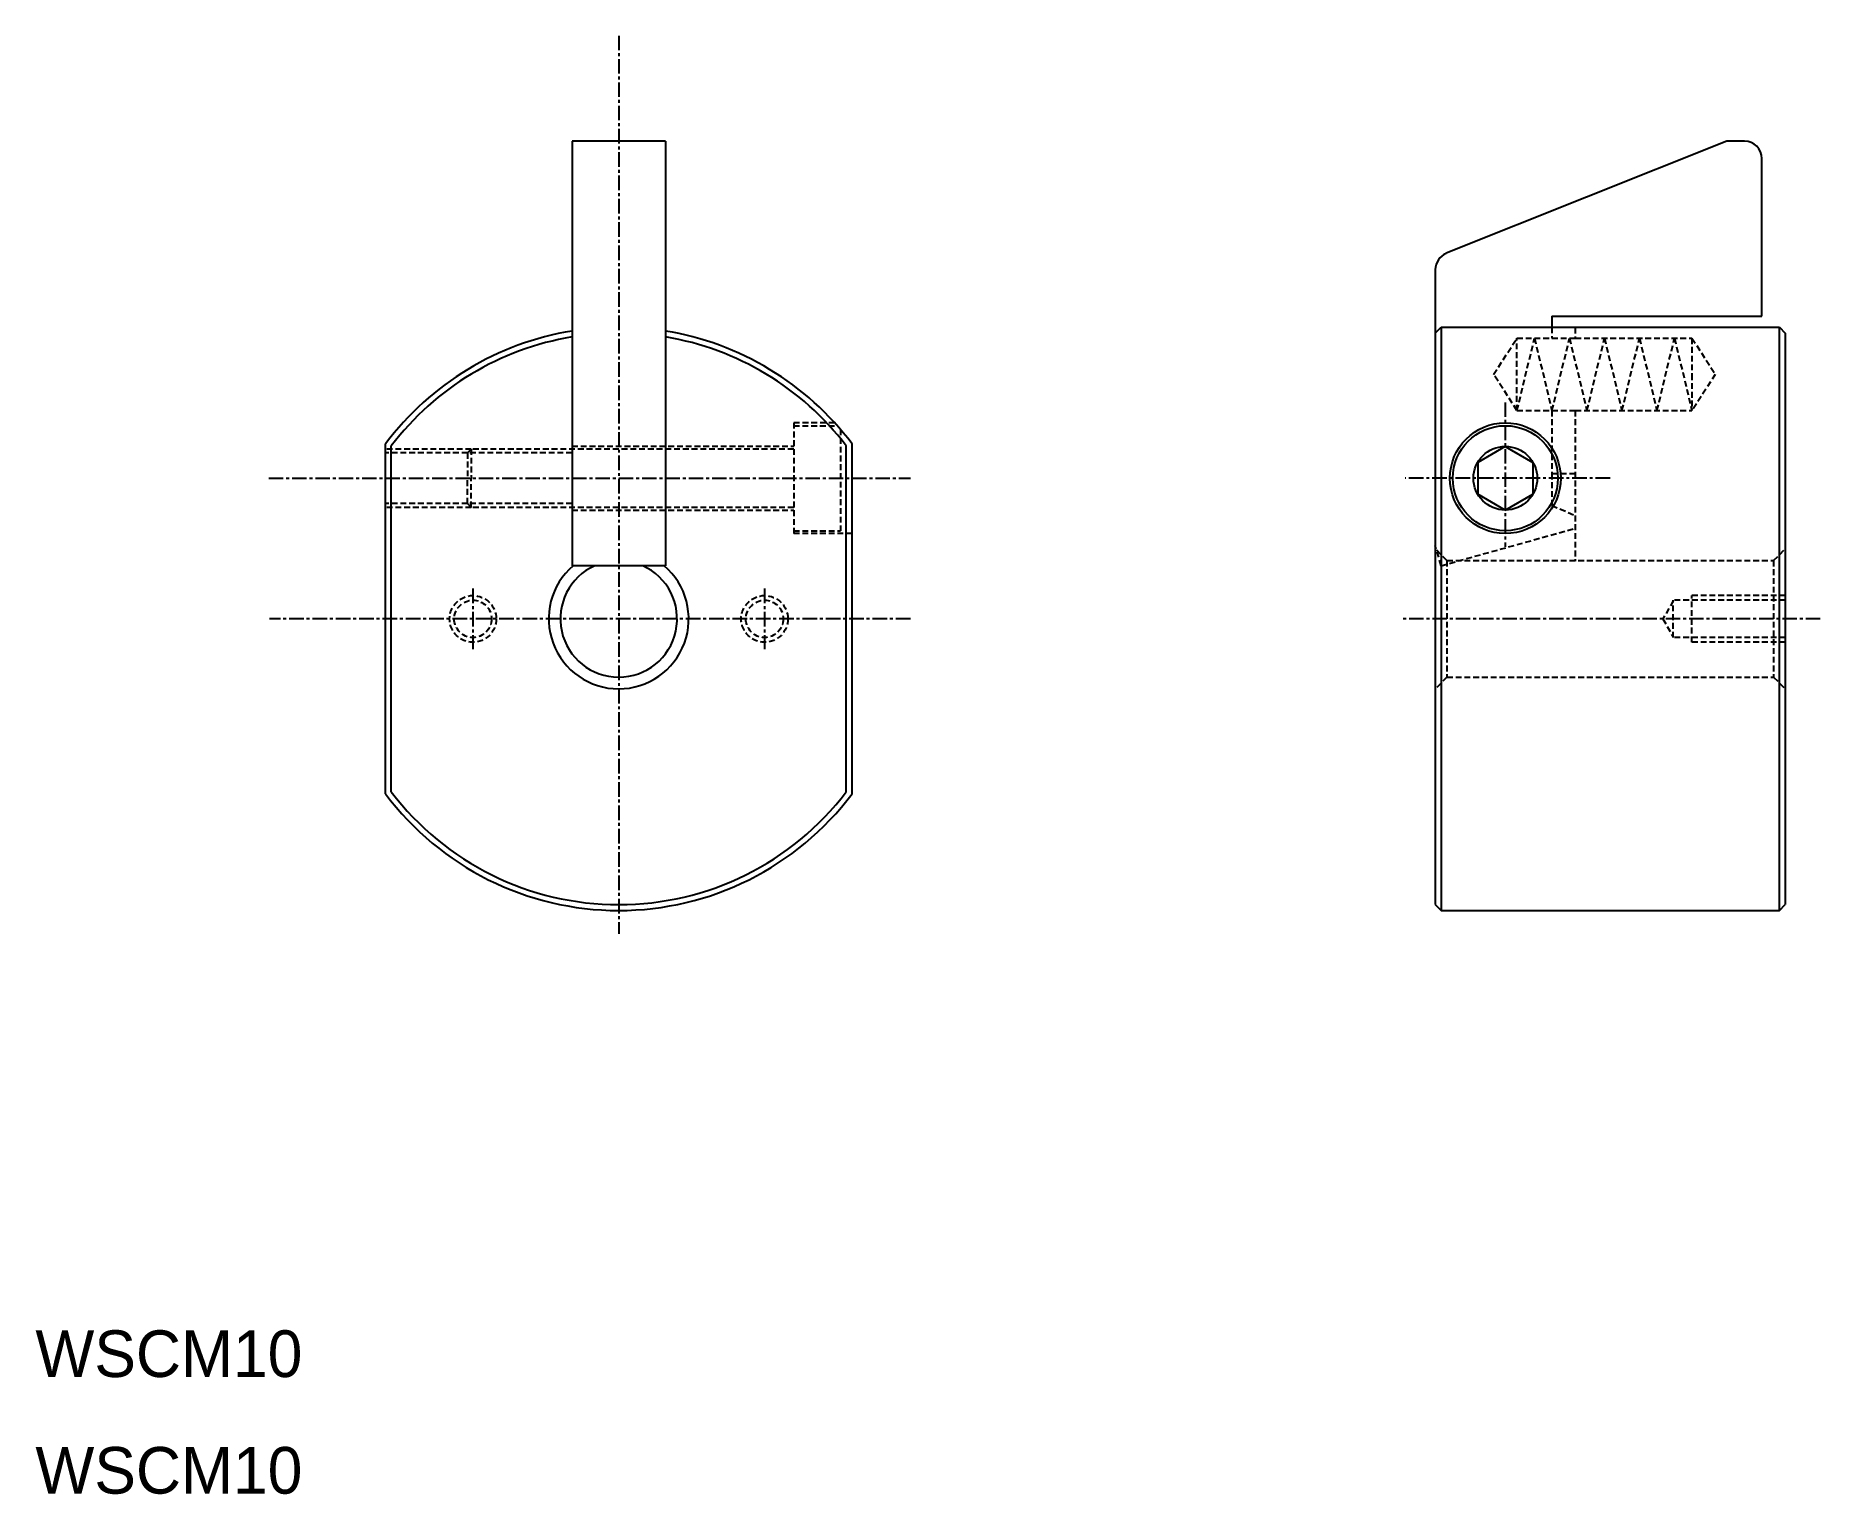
# Model space of a CAD drawing. Extents: x 10 to 163, y 10 to 135.
import ezdxf

# ---------------------------------------------------------------- set-up
doc = ezdxf.new("R2010")
doc.units = 0
doc.linetypes.add('CENTER', pattern=[2, 1.25, -0.25, 0.25, -0.25])
doc.linetypes.add('DASHED', pattern=[0.75, 0.5, -0.25])
doc.layers.get('0').update_dxf_attribs({"linetype": 'CONTINUOUS'})
doc.layers.add('CENTER', color=1, linetype='CENTER')

msp = doc.modelspace()

# ---------------------------------------------------------------- linework, layer by layer
at = {"color": 7, "linetype": 'CONTINUOUS'}
for p, q in [((64, 125.96), (56, 125.96)), ((56, 125.96), (56, 89.56)), ((64, 125.96), (64, 89.56)), ((155, 125.96), (130.94, 116.34)), ((156.5, 125.96), (155, 125.96)), ((158, 110.96), (158, 124.46)), ((130, 114.94), (130, 109.5)), ((140, 110.96), (158, 110.96)), ((140, 110.96), (140, 110)), ((130, 109.5), (130.5, 110)), ((130, 109.5), (130, 60.5)), ((130.5, 110), (140, 110)), ((130.5, 110), (130.5, 60)), ((140, 110), (159.5, 110)), ((159.5, 110), (160, 109.5)), ((159.5, 60), (159.5, 110)), ((160, 109.5), (160, 60.5)), ((40, 70), (40, 100)), ((40.5, 70.17), (40.5, 99.83)), ((79.5, 70.17), (79.5, 99.83)), ((80, 70), (80, 100)), ((136, 99.79), (133.64, 98.42)), ((136, 99.79), (138.36, 98.42)), ((133.64, 98.42), (133.64, 95.7)), ((138.36, 98.42), (138.36, 95.7)), ((136, 94.33), (133.64, 95.7)), ((136, 94.33), (138.36, 95.7)), ((64, 89.56), (56, 89.56)), ((130, 60.5), (130.5, 60)), ((130.5, 60), (159.5, 60)), ((159.5, 60), (160, 60.5))]:
    msp.add_line(p, q, dxfattribs=at)
at = {"color": 3, "linetype": 'DASHED'}
for p, q in [((135, 105.96), (137, 109.06)), ((137, 102.86), (138.5, 109.06)), ((137, 102.86), (137, 109.06)), ((137, 109.06), (140, 109.06)), ((138.5, 109.06), (140, 102.86)), ((140, 110), (140, 109.06)), ((140, 102.86), (141.5, 109.06)), ((140, 109.06), (142, 109.06)), ((141.5, 109.06), (143, 102.86)), ((142, 109.96), (142, 109.06)), ((142, 109.06), (152, 109.06)), ((143, 102.86), (144.5, 109.06)), ((144.5, 109.06), (146, 102.86)), ((146, 102.86), (147.5, 109.06)), ((147.5, 109.06), (149, 102.86)), ((149, 102.86), (150.5, 109.06)), ((150.5, 109.06), (152, 102.86)), ((152, 109.06), (154, 105.96)), ((152, 109.06), (152, 105.96)), ((137, 102.86), (135, 105.96)), ((154, 105.96), (152, 102.86)), ((152, 105.96), (152, 102.86)), ((137, 102.86), (140, 102.86)), ((140, 102.86), (140, 97.46)), ((140, 102.86), (142, 102.86)), ((142, 102.86), (152, 102.86)), ((142, 102.86), (142, 89.96)), ((75, 101.81), (75, 92.31)), ((78.51, 101.81), (75, 101.81)), ((75, 101.56), (78.73, 101.56)), ((79, 101.25), (79, 92.56)), ((47.36, 99.56), (40, 99.56)), ((47.36, 99.56), (47.04, 99.23)), ((75, 99.56), (47.36, 99.56)), ((47.36, 99.56), (47.36, 97.06)), ((56, 99.81), (75, 99.81)), ((47.04, 99.23), (40, 99.23)), ((56, 99.23), (47.04, 99.23)), ((47.04, 99.23), (47.04, 97.06)), ((47.04, 94.89), (47.04, 97.06)), ((47.36, 94.56), (47.36, 97.06)), ((140, 97.46), (140, 94.73)), ((140, 97.46), (142, 97.46)), ((47.04, 94.89), (40, 94.89)), ((56, 94.89), (47.04, 94.89)), ((47.36, 94.56), (47.04, 94.89)), ((47.36, 94.56), (40, 94.56)), ((75, 94.56), (47.36, 94.56)), ((56, 94.31), (75, 94.31)), ((140, 94.73), (142, 93.85)), ((75, 92.56), (79, 92.56)), ((80, 92.31), (75, 92.31)), ((130.5, 89.56), (142, 92.76)), ((130.5, 89.56), (130, 91.29)), ((131, 90), (130, 91)), ((159, 90), (160, 91)), ((131, 90), (159, 90)), ((131, 90), (131, 80)), ((159, 90), (159, 80)), ((150.4, 86.55), (149.51, 85)), ((160, 86.6), (150.4, 86.6)), ((160, 86.6), (150.4, 86.6)), ((150.4, 83.4), (150.4, 86.6)), ((160, 87), (152, 87)), ((160, 87), (152, 87)), ((152, 83), (152, 87)), ((149.51, 85), (150.4, 83.45)), ((160, 83.4), (150.4, 83.4)), ((160, 83), (152, 83)), ((131, 80), (130, 79)), ((131, 80), (159, 80)), ((159, 80), (160, 79))]:
    msp.add_line(p, q, dxfattribs=at)
at = {"color": 7, "linetype": 'CONTINUOUS'}
for radius in [4.75, 4.5, 2.73]:
    msp.add_circle((136, 97.06), radius, dxfattribs=at)
at = {"color": 3, "linetype": 'DASHED'}
for centre, radius in [((47.5, 85), 2), ((47.5, 85), 1.6), ((72.5, 85), 2), ((72.5, 85), 1.6)]:
    msp.add_circle(centre, radius, dxfattribs=at)
at = {"color": 7, "linetype": 'CONTINUOUS'}
for centre, radius, start, end in [((156.5, 124.46), 1.5, 0, 90), ((131.5, 114.94), 1.5, 111.8014, 180), ((60, 85), 25, 99.2069, 143.1301), ((60, 85), 24.5, 99.3965, 142.7421), ((60, 85), 25, 36.8699, 80.7931), ((60, 85), 24.5, 37.2579, 80.6035), ((60, 85), 6, 130.5604, 49.4396), ((60, 85), 5, 114.2635, 65.7365), ((60, 85), 25, 216.8699, 323.1301), ((60, 85), 24.5, 217.2579, 322.7421)]:
    msp.add_arc(centre, radius, start, end, dxfattribs=at)
at = {"layer": 'CENTER', "color": 1, "linetype": 'CENTER'}
for p, q in [((60, 135), (60, 58)), ((136, 103.56), (136, 91.17)), ((30, 97.06), (85, 97.06)), ((144.98, 97.06), (127.42, 97.06)), ((47.5, 87.59), (47.5, 82.41)), ((72.5, 87.59), (72.5, 82.41)), ((85, 85), (30.07, 85)), ((163, 85), (127, 85))]:
    msp.add_line(p, q, dxfattribs=at)

# ---------------------------------------------------------------- texts
at = {"color": 7, "linetype": 'CONTINUOUS'}
for p in [(10, 20), (10, 10)]:
    msp.add_text('WSCM10', height=4, dxfattribs=at).set_placement(p)

doc.saveas('drawing.dxf')
